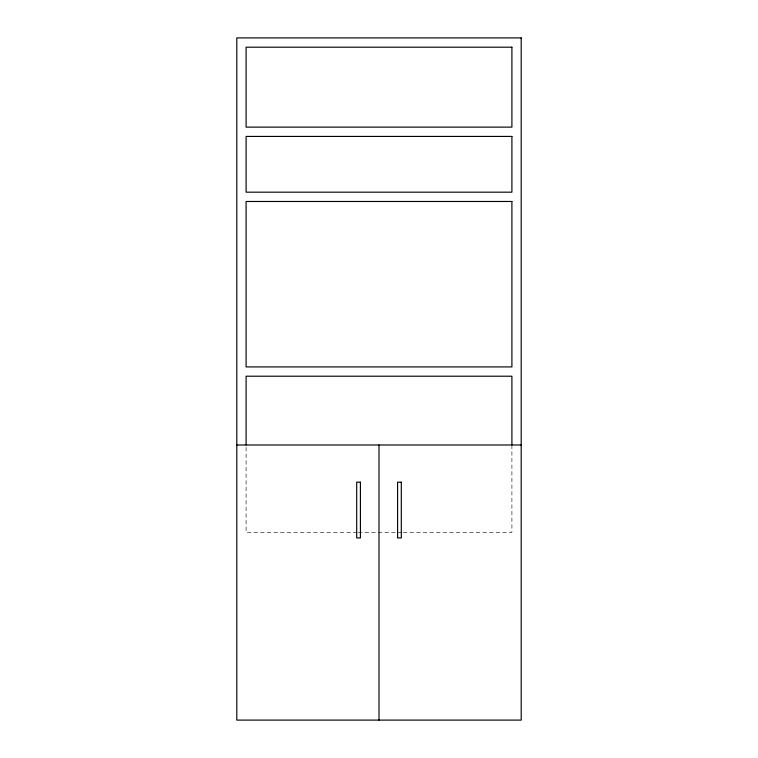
<?xml version="1.0" encoding="UTF-8"?>
<svg xmlns="http://www.w3.org/2000/svg" width="758" height="758" viewBox="0 0 758 758"><rect width="100%" height="100%" fill="white"/><g stroke="black" fill="none" stroke-linecap="round" stroke-linejoin="round"><path stroke-width="0.57" stroke-dasharray="3.79 2.84" d="M357.141 532.353L246.094 532.353L246.094 444.993M358.326 532.353L402.034 532.353M403.218 532.353L511.906 532.353L511.906 446.168"/><path stroke-width="1.14" d="M236.799 444.993L521.201 444.993M511.906 444.993L511.906 376.214L246.094 376.214L246.094 444.993M379 444.993L379 720.1M521.201 37.9L236.799 37.9L236.799 720.1L521.201 720.1L521.201 37.9M511.906 47.195L246.094 47.195L246.094 127.126L511.906 127.126L511.906 47.195M511.906 136.421L246.094 136.421L246.094 192.181L511.906 192.181L511.906 136.421M511.906 201.476L246.094 201.476L246.094 366.919L511.906 366.919L511.906 201.476M360.41 482.164L356.696 482.164L356.696 537.934L360.41 537.934L360.41 482.164M401.304 482.164L397.59 482.164L397.59 537.934L401.304 537.934L401.304 482.164"/></g></svg>
